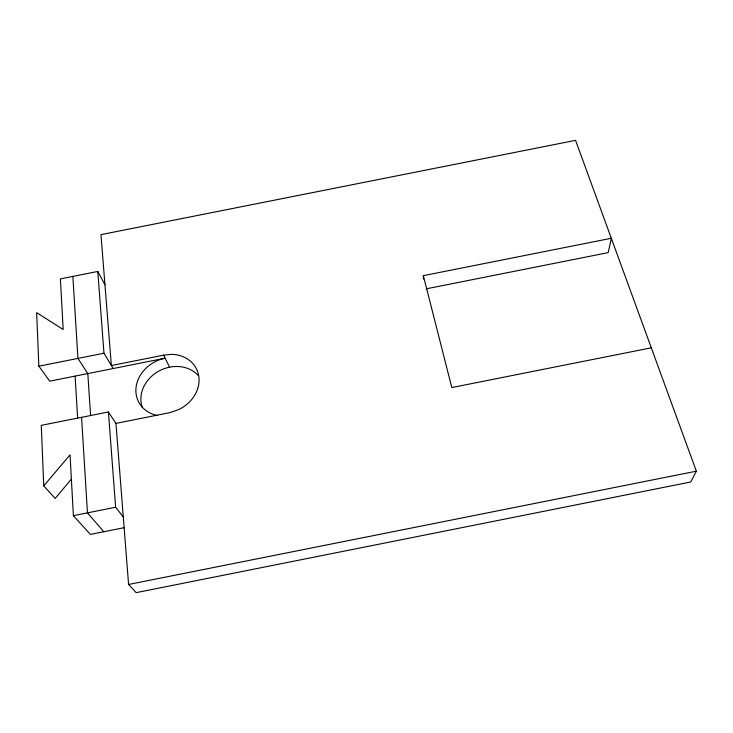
<?xml version="1.0" encoding="UTF-8"?>
<svg xmlns="http://www.w3.org/2000/svg" width="733" height="733" viewBox="0 0 733 733"><rect width="100%" height="100%" fill="white"/><g stroke="black" fill="none" stroke-linecap="round" stroke-linejoin="round"><path stroke-width="1.1" d="M115.942 423.39L169.735 412.67L178.046 409.839A33.379 28.468 -26 0 0 198.918 377.22A33.379 28.468 -26 0 0 171.861 354.323L163.578 355.157L111.37 365.547L100.962 234.642L575.552 140.351L696.35 471.182L690.724 481.993L136.164 592.649L128.587 584.467L115.942 423.39L108.42 411.983L41.277 425.351L43.76 485.887L55.195 498.44L71.174 479.373M43.76 485.887L70.047 454.854L73.382 515.675L90.361 534.412L123.996 527.705M104.911 284.734L97.791 271.448L60.399 278.879L63.175 329.493L36.65 312.652L38.849 366.188L49.762 381.16L165.108 358.208A33.196 28.358 -26.1 0 0 136.109 386.978A33.196 28.358 -26.1 0 0 157.531 415.556M423.509 279.071L423.344 275.663L611.414 238.252L608.17 252.638L426.23 288.839M38.849 366.188L103.976 353.233L113.175 368.543M651.536 347.772L451.812 387.555L423.344 275.663M73.382 515.675L115.622 507.245L123.254 516.912M128.587 584.467L696.35 471.182M103.811 531.727L87.456 512.862L81.565 417.324M163.578 355.157L169.589 367.169M97.791 271.448L103.976 353.233M108.42 411.983L115.622 507.245M90.59 415.501L87.813 373.592L77.927 358.419L72.86 276.405M75.123 376.111L77.634 418.085M142.376 407.575A32.673 28.046 -26.4 0 1 158.255 371.42A32.673 28.046 -26.4 0 1 198.322 375.608"/></g></svg>
